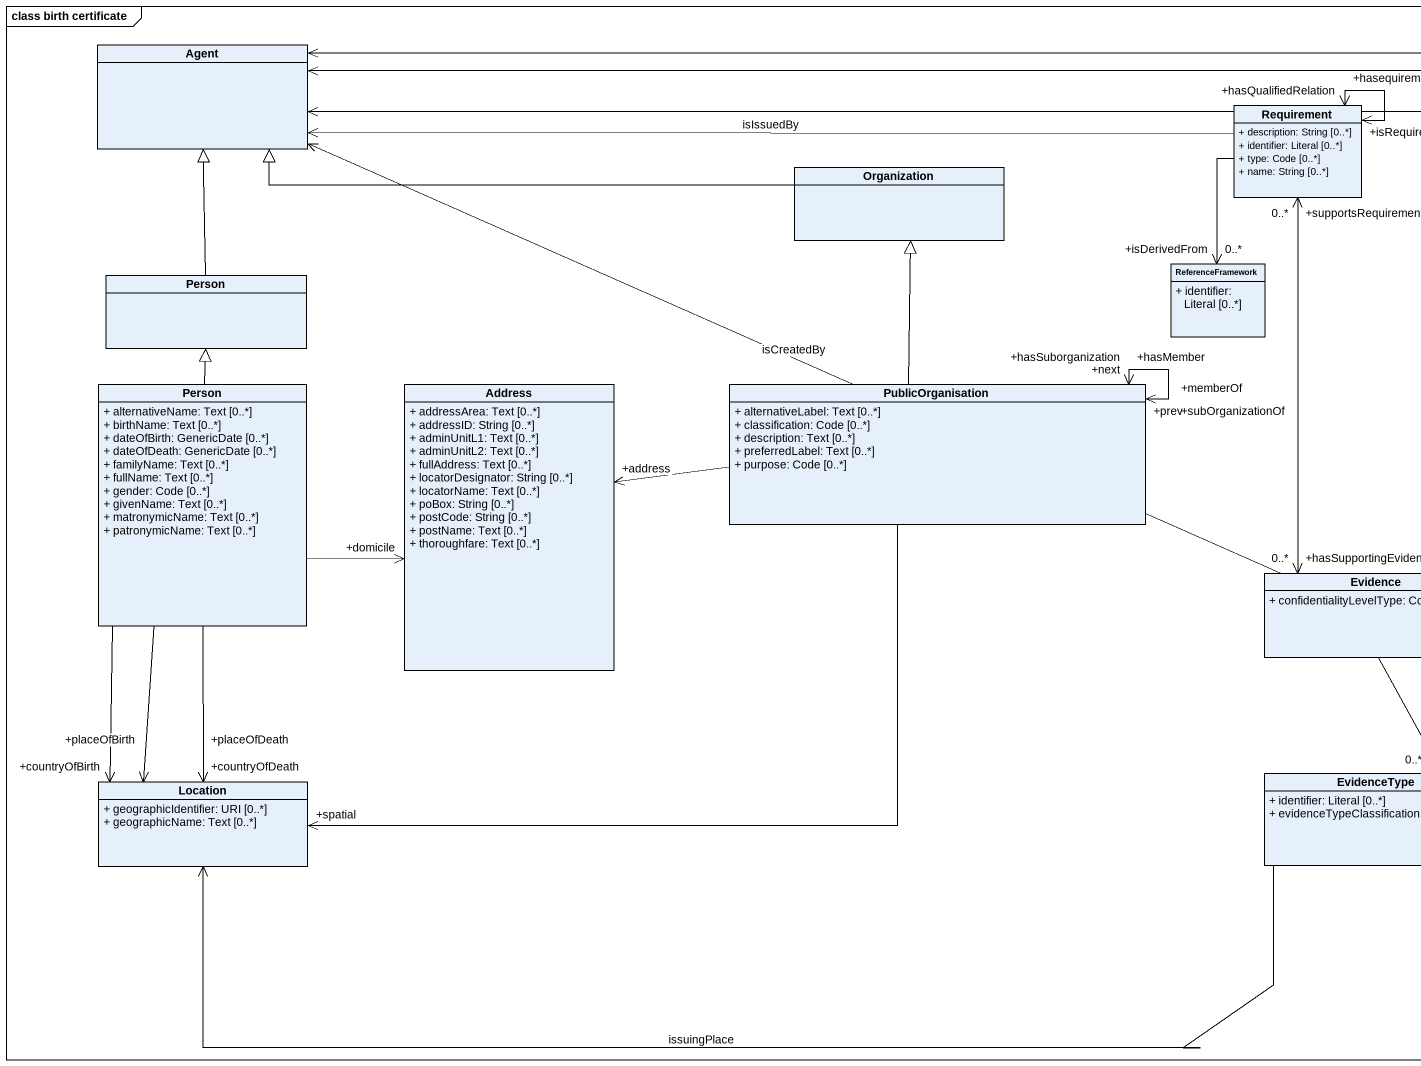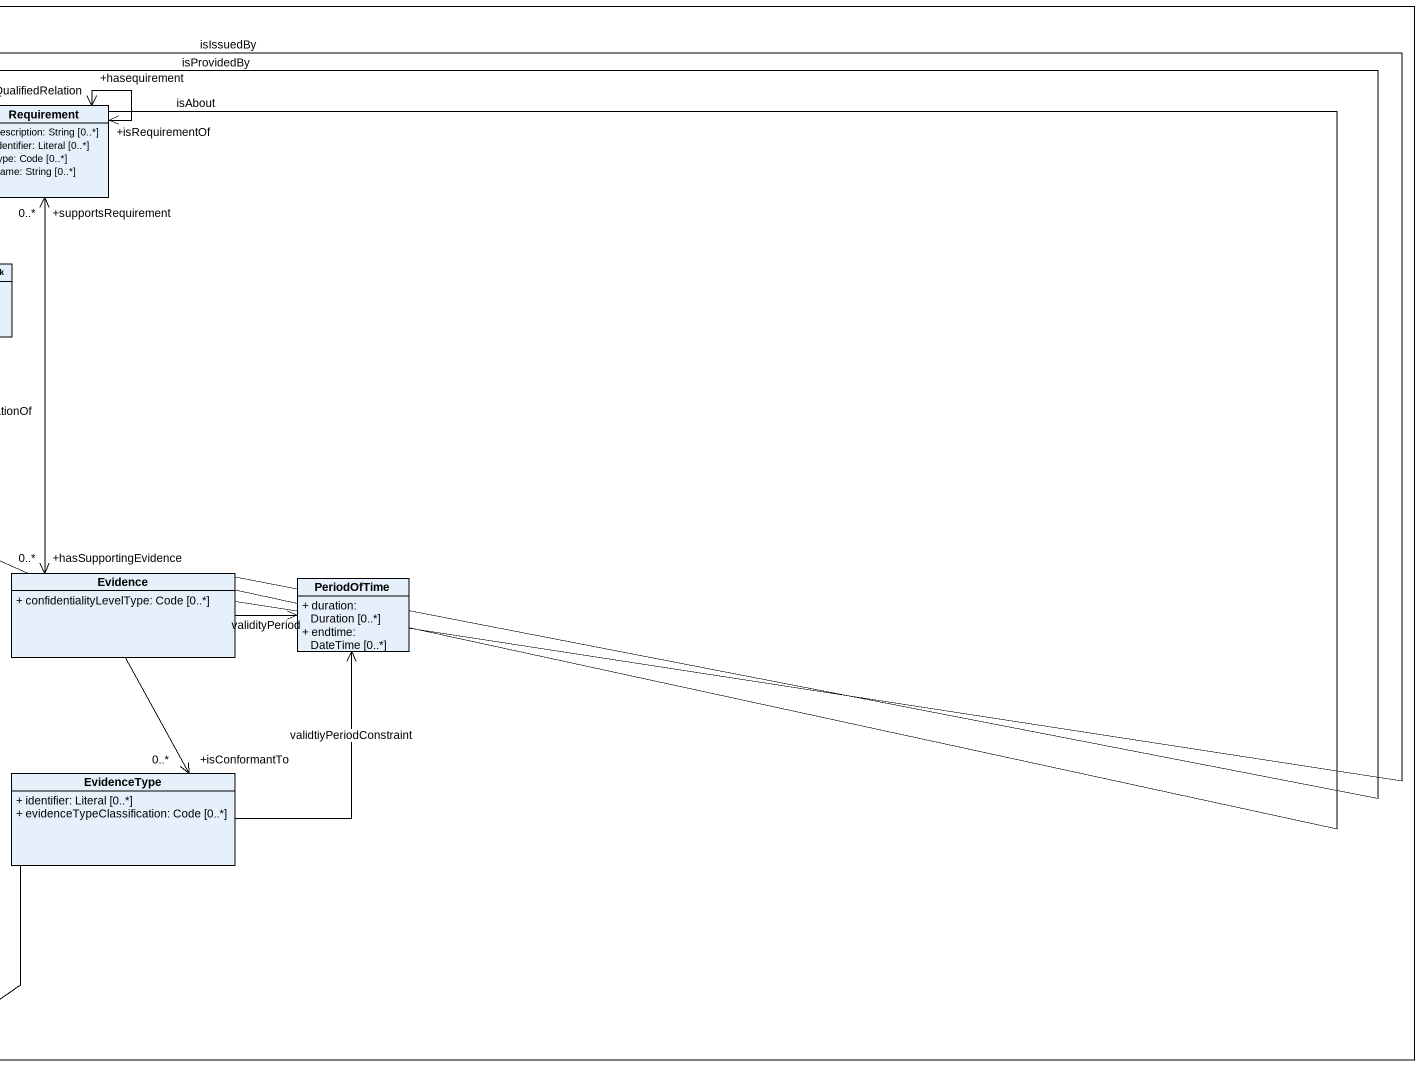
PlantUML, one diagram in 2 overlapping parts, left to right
@startuml
mainframe class birth certificate
hide circle
hide empty members
skinparam classAttributeIconSize 0
class "Agent" as Agent_
class Requirement {
  + description: String [0..*]
  + identifier: Literal [0..*]
  + type: Code [0..*]
  + name: String [0..*]
}
class Organization
class ReferenceFramework {
  + identifier: Literal [0..*]
}
class "Person" as Person_
class "Person" as Person__2 {
  + alternativeName: Text [0..*]
  + birthName: Text [0..*]
  + dateOfBirth: GenericDate [0..*]
  + dateOfDeath: GenericDate [0..*]
  + familyName: Text [0..*]
  + fullName: Text [0..*]
  + gender: Code [0..*]
  + givenName: Text [0..*]
  + matronymicName: Text [0..*]
  + patronymicName: Text [0..*]
}
class Address {
  + addressArea: Text [0..*]
  + addressID: String [0..*]
  + adminUnitL1: Text [0..*]
  + adminUnitL2: Text [0..*]
  + fullAddress: Text [0..*]
  + locatorDesignator: String [0..*]
  + locatorName: Text [0..*]
  + poBox: String [0..*]
  + postCode: String [0..*]
  + postName: Text [0..*]
  + thoroughfare: Text [0..*]
}
class PublicOrganisation {
  + alternativeLabel: Text [0..*]
  + classification: Code [0..*]
  + description: Text [0..*]
  + preferredLabel: Text [0..*]
  + purpose: Code [0..*]
}
class Evidence {
  + confidentialityLevelType: Code [0..*]
}
class PeriodOfTime {
  + duration: Duration [0..*]
  + endtime: DateTime [0..*]
}
class Location {
  + geographicIdentifier: URI [0..*]
  + geographicName: Text [0..*]
}
class EvidenceType {
  + identifier: Literal [0..*]
  + evidenceTypeClassification: Code [0..*]
}
Requirement -left-> Agent_ : isIssuedBy
Requirement --> "+hasQualifiedRelation" Requirement
Requirement "+isRequirementOf" <--> "+hasequirement" Requirement
Requirement --> "+isDerivedFrom\n0..*" ReferenceFramework
Requirement "+supportsRequirement\n0..*" <--> "+hasSupportingEvidence\n0..*" Evidence
Organization -left-|> Agent_
Person_ -up-|> Agent_
Person__2 -up-|> Person_
Person__2 -right-> "+domicile" Address
Person__2 --> "+countryOfBirth" Location
Person__2 --> "+placeOfBirth" Location
Person__2 --> "+countryOfDeath" Location
Person__2 --> "+placeOfDeath" Location
PublicOrganisation -up-|> Organization
PublicOrganisation -left-> "+address" Address
PublicOrganisation "+prev" <--> "+next" PublicOrganisation
PublicOrganisation "+memberOf" <--> "+hasMember" PublicOrganisation
PublicOrganisation "+subOrganizationOf" <--> "+hasSuborganization" PublicOrganisation
PublicOrganisation -left-> "+spatial" Location
Evidence -left-> Agent_ : isAbout
Evidence -left-> Agent_ : isProvidedBy
Evidence -left-> Agent_ : isIssuedBy
Evidence -left-> Agent_ : isCreatedBy
Evidence -right-> PeriodOfTime : validityPeriod
Evidence --> "+isConformantTo\n0..*" EvidenceType
EvidenceType -up-> PeriodOfTime : validtiyPeriodConstraint
EvidenceType -left-> Location : issuingPlace
@enduml
